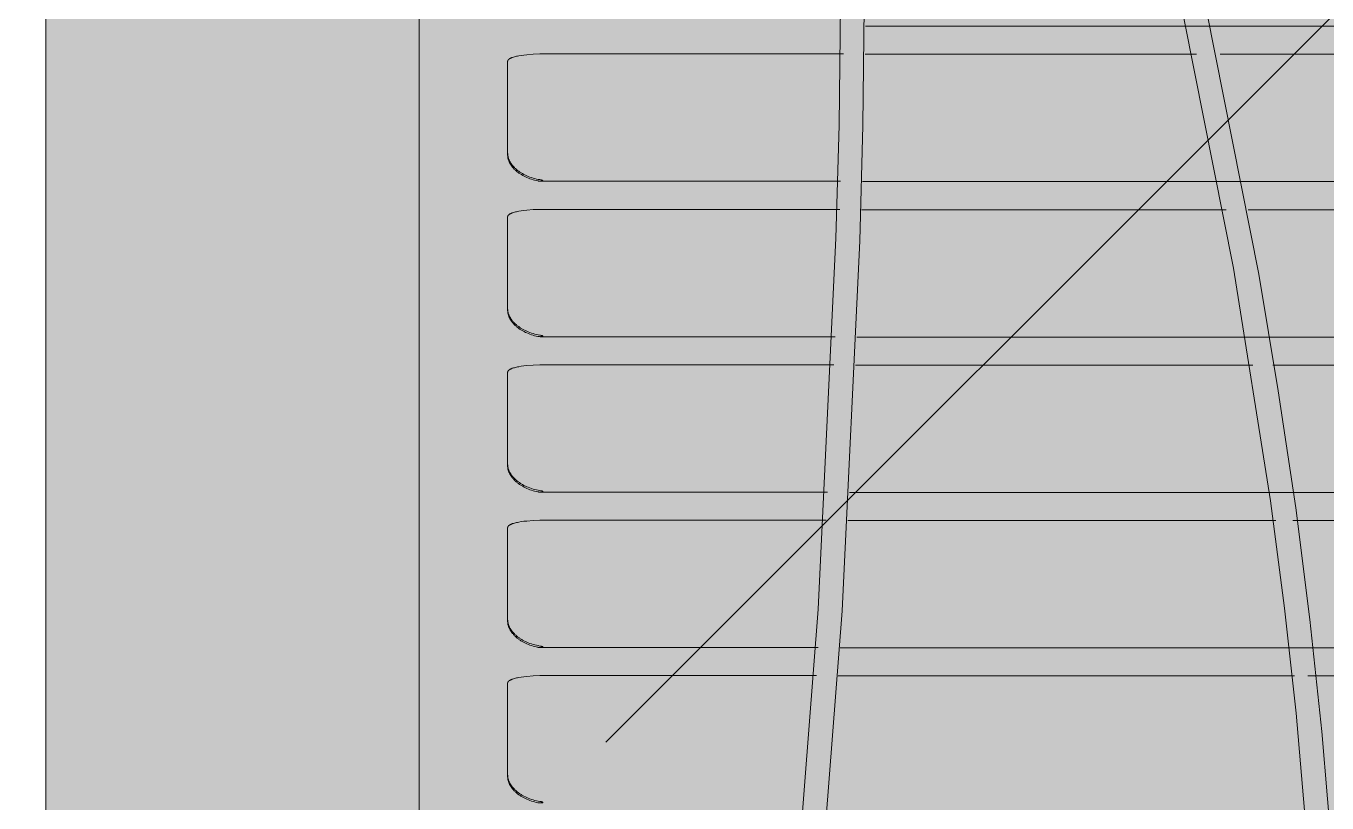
# Model space of a CAD drawing. Header units: millimetres. Extents: x 126 to 12547, y 1644 to 26714.
# Drawn here: x 783.2 to 887.7, y 25809.1 to 25871.5 of the extents above; entities that cross this region are included whole.
import ezdxf

# ---------------------------------------------------------------- set-up
doc = ezdxf.new("R2010")
doc.units = ezdxf.units.MM
doc.linetypes.add('CONTINUA', pattern=[0])
doc.layers.add('cono piramide', color=4, linetype='Continuous')
for name, color, linetype, lineweight in [('F_ARREDI_pareti', 1, 'Continuous', 0), ('F_INFISSI', 4, 'Continuous', 5), ('F_MINERAL WALL', 6, 'Continuous', 5), ('F_Tendaggio', 252, 'Continuous', 5), ('F_VETRO', 140, 'Continuous', 5)]:
    doc.layers.add(name, color=color, linetype=linetype, lineweight=lineweight)

# ---------------------------------------------------------------- blocks, each defined once
blk = doc.blocks.new('TENDAGGIO_infisso piccolo_prospetto_fronte')
at = {"layer": 'F_Tendaggio'}
for p, q in [((734465.33, 513969.01), (734706.92, 513969.01)), ((734467.98, 513966.75), (734709.56, 513966.75)), ((734467.81, 513956.51), (734709.4, 513956.51)), ((734470.24, 513954.25), (734711.82, 513954.25)), ((734470.08, 513944.01), (734711.66, 513944.01)), ((734472.23, 513941.75), (734713.82, 513941.75)), ((734472.07, 513931.51), (734713.65, 513931.51)), ((734473.82, 513929.26), (734715.41, 513929.26)), ((734473.66, 513919.02), (734715.24, 513919.02)), ((734475.03, 513916.76), (734716.62, 513916.76))]:
    blk.add_line(p, q, dxfattribs=at)
for points in [[(734453.27, 514160.27), (734452.36, 514111.97), (734452.51, 514085.45), (734453.28, 514061.88), (734453.87, 514051.9), (734454.53, 514043.39), (734455.36, 514034.9), (734456.35, 514026.78), (734457.52, 514018.82), (734459.85, 514005.82), (734471.09, 513949.07), (734472.66, 513939.68), (734474.06, 513930.27), (734475.21, 513921.3), (734476.17, 513912.31), (734477.06, 513901.48), (734477.69, 513890.72), (734478.12, 513878.93), (734478.34, 513867.13), (734478.18, 513840.09), (734477.17, 513808.16), (734475.64, 513780.45)], [(734415.09, 513781.8), (734417.38, 513793.82), (734424.83, 513829.41), (734427.78, 513845.89), (734430.26, 513863.09), (734433.11, 513888.88), (734435.69, 513922.14), (734437.11, 513951.96), (734437.36, 513961.05), (734437.54, 513978.09), (734437.34, 513991.43), (734436.83, 514005.03), (734433.83, 514054.89), (734433.65, 514061.63), (734433.61, 514067.92), (734433.68, 514074.36), (734433.88, 514080.79), (734434.35, 514089.78), (734435.05, 514098.75), (734436.05, 514108.61), (734437.28, 514118.43), (734438.79, 514128.65), (734440.49, 514138.83), (734444.68, 514160.27)], [(734451.35, 514160.27), (734450.44, 514111.53), (734450.61, 514084.47), (734451.39, 514061.29), (734452.01, 514050.88), (734452.68, 514042.4), (734453.54, 514033.94), (734454.51, 514026.07), (734455.67, 514018.23), (734457.99, 514005.29), (734469.06, 513949.54), (734472.04, 513930.84), (734473.17, 513922.21), (734474.1, 513913.76), (734474.97, 513903.74), (734475.64, 513893.14), (734476.12, 513881.74), (734476.38, 513870.34), (734476.34, 513845.22), (734474.83, 513798.85), (734474.06, 513785.34)], [(734417.02, 513781.64), (734419.3, 513793.6), (734426.66, 513828.77), (734429.63, 513845.32), (734432.1, 513862.35), (734435, 513888.48), (734437.6, 513922.01), (734439.02, 513951.74), (734439.28, 513961.01), (734439.46, 513977.63), (734439.07, 513997.73), (734435.75, 514055.05), (734435.58, 514061.62), (734435.53, 514068), (734435.6, 514074.38), (734435.8, 514080.75), (734436.28, 514089.82), (734436.99, 514098.88), (734437.97, 514108.5), (734439.18, 514118.08), (734440.69, 514128.41), (734442.42, 514138.7), (734446.65, 514160.27)], [(734439.49, 513969.01), (734465.64, 513969.01)], [(734413.34, 513966.78), (734413.3, 513966.78), (734412.78, 513966.76), (734412.26, 513966.71), (734412.03, 513966.69), (734411.81, 513966.66), (734411.61, 513966.63), (734411.52, 513966.61), (734411.43, 513966.59), (734411.35, 513966.57), (734411.27, 513966.55), (734411.19, 513966.53), (734411.12, 513966.5), (734411.09, 513966.49), (734411.06, 513966.48), (734411.03, 513966.47), (734411, 513966.46), (734410.97, 513966.44), (734410.95, 513966.43), (734410.92, 513966.42), (734410.9, 513966.4), (734410.87, 513966.39), (734410.86, 513966.38), (734410.85, 513966.38), (734410.84, 513966.37), (734410.83, 513966.36), (734410.83, 513966.36), (734410.82, 513966.35), (734410.81, 513966.34), (734410.8, 513966.34), (734410.79, 513966.33), (734410.78, 513966.32), (734410.78, 513966.31), (734410.77, 513966.31), (734410.76, 513966.3), (734410.76, 513966.29), (734410.75, 513966.29), (734410.75, 513966.28), (734410.75, 513966.27), (734410.74, 513966.27), (734410.74, 513966.27), (734410.74, 513966.26), (734410.74, 513966.26), (734410.73, 513966.26), (734410.73, 513966.25), (734410.73, 513966.25), (734410.73, 513966.24), (734410.73, 513966.24), (734410.73, 513966.24), (734410.72, 513966.23), (734410.72, 513966.23), (734410.72, 513966.23), (734410.72, 513966.22), (734410.72, 513966.22), (734410.72, 513966.21), (734410.72, 513966.21), (734410.72, 513966.21), (734410.72, 513966.2), (734410.71, 513966.2), (734410.71, 513966.19), (734410.71, 513966.19), (734410.71, 513966.19), (734410.71, 513966.18), (734410.71, 513966.18), (734410.71, 513966.17), (734410.71, 513958.82), (734410.71, 513958.78), (734410.72, 513958.74), (734410.72, 513958.69), (734410.72, 513958.65), (734410.73, 513958.61), (734410.74, 513958.56), (734410.75, 513958.52), (734410.76, 513958.48), (734410.77, 513958.43), (734410.78, 513958.39), (734410.8, 513958.34), (734410.82, 513958.3), (734410.83, 513958.26), (734410.85, 513958.22), (734410.87, 513958.17), (734410.9, 513958.13), (734410.92, 513958.09), (734410.95, 513958.04), (734410.97, 513958), (734411, 513957.96), (734411.03, 513957.92), (734411.06, 513957.88), (734411.09, 513957.84), (734411.12, 513957.8), (734411.16, 513957.76), (734411.19, 513957.72), (734411.23, 513957.68), (734411.27, 513957.64), (734411.3, 513957.6), (734411.35, 513957.56), (734411.39, 513957.52), (734411.43, 513957.49), (734411.47, 513957.45), (734411.52, 513957.41), (734411.56, 513957.38), (734411.61, 513957.34), (734411.66, 513957.31), (734411.71, 513957.28), (734411.76, 513957.24), (734411.81, 513957.21), (734411.86, 513957.18), (734411.92, 513957.15), (734412.03, 513957.09), (734412.14, 513957.03), (734412.26, 513956.98), (734412.38, 513956.92), (734412.51, 513956.87), (734412.64, 513956.83), (734412.77, 513956.79), (734412.9, 513956.75), (734413.03, 513956.72), (734413.17, 513956.69), (734413.3, 513956.67)], [(734437.72, 513966.78), (734413.34, 513966.78)], [(734466.08, 513966.75), (734439.46, 513966.75)], [(734413.56, 513956.58), (734413.56, 513956.58), (734413.56, 513956.58), (734413.56, 513956.58), (734413.56, 513956.58), (734413.56, 513956.58), (734413.56, 513956.58), (734413.56, 513956.58), (734413.56, 513956.58), (734413.56, 513956.58), (734413.56, 513956.58), (734413.56, 513956.58), (734413.56, 513956.58), (734413.56, 513956.58), (734413.56, 513956.58), (734413.56, 513956.58), (734413.56, 513956.58), (734413.56, 513956.58), (734413.56, 513956.58), (734413.56, 513956.58), (734413.56, 513956.58), (734413.56, 513956.58), (734413.56, 513956.58), (734413.56, 513956.58), (734413.56, 513956.58), (734413.56, 513956.58), (734413.56, 513956.58), (734413.56, 513956.58), (734413.56, 513956.58), (734413.56, 513956.58), (734413.56, 513956.58), (734413.56, 513956.58), (734413.56, 513956.58), (734413.56, 513956.58), (734413.56, 513956.58), (734413.56, 513956.58), (734413.56, 513956.57), (734413.56, 513956.57), (734413.56, 513956.57), (734413.56, 513956.57), (734413.56, 513956.57), (734413.56, 513956.57), (734413.56, 513956.57), (734413.55, 513956.57), (734413.55, 513956.57), (734413.55, 513956.57), (734413.55, 513956.57), (734413.55, 513956.57), (734413.55, 513956.57), (734413.55, 513956.57), (734413.55, 513956.57), (734413.54, 513956.57), (734413.53, 513956.56), (734413.52, 513956.56), (734413.51, 513956.56), (734413.5, 513956.55), (734413.48, 513956.55), (734413.47, 513956.55), (734413.46, 513956.55), (734413.42, 513956.54), (734413.39, 513956.54), (734413.37, 513956.54), (734413.34, 513956.54), (734413.32, 513956.54), (734413.29, 513956.54), (734413.27, 513956.54), (734413.24, 513956.55), (734413.22, 513956.55), (734413.19, 513956.55), (734413.17, 513956.56), (734413.14, 513956.56), (734413.01, 513956.59), (734412.89, 513956.62), (734412.76, 513956.66), (734412.63, 513956.7), (734412.51, 513956.74), (734412.39, 513956.79), (734412.27, 513956.84), (734412.15, 513956.89), (734412.04, 513956.95), (734411.93, 513957), (734411.82, 513957.07), (734411.77, 513957.1), (734411.73, 513957.13), (734411.68, 513957.16), (734411.63, 513957.19), (734411.58, 513957.23), (734411.54, 513957.26), (734411.49, 513957.3), (734411.45, 513957.33), (734411.41, 513957.37), (734411.37, 513957.41), (734411.33, 513957.44), (734411.29, 513957.48), (734411.25, 513957.52), (734411.22, 513957.55), (734411.18, 513957.59), (734411.15, 513957.63), (734411.12, 513957.67), (734411.09, 513957.71), (734411.06, 513957.75), (734411.03, 513957.79), (734411, 513957.83), (734410.97, 513957.87), (734410.95, 513957.91), (734410.92, 513957.95), (734410.9, 513957.99), (734410.88, 513958.03), (734410.86, 513958.07), (734410.84, 513958.11), (734410.82, 513958.15), (734410.81, 513958.19), (734410.79, 513958.23), (734410.78, 513958.28), (734410.77, 513958.32), (734410.75, 513958.36), (734410.74, 513958.4), (734410.74, 513958.44), (734410.73, 513958.48), (734410.72, 513958.52), (734410.72, 513958.57), (734410.71, 513958.61), (734410.71, 513958.65), (734410.71, 513958.78)], [(734413.3, 513956.67), (734413.36, 513956.66), (734413.41, 513956.65), (734413.45, 513956.64), (734413.47, 513956.63), (734413.49, 513956.62), (734413.51, 513956.62), (734413.51, 513956.62), (734413.52, 513956.61), (734413.53, 513956.61), (734413.53, 513956.61), (734413.54, 513956.61), (734413.54, 513956.61), (734413.54, 513956.6), (734413.55, 513956.6), (734413.55, 513956.6), (734413.55, 513956.6), (734413.55, 513956.6), (734413.55, 513956.6), (734413.55, 513956.6), (734413.55, 513956.6), (734413.56, 513956.6), (734413.56, 513956.6), (734413.56, 513956.6), (734413.56, 513956.6), (734413.56, 513956.59), (734413.56, 513956.59), (734413.56, 513956.59), (734413.56, 513956.59), (734413.56, 513956.59), (734413.56, 513956.59), (734413.56, 513956.59), (734413.56, 513956.59), (734413.56, 513956.59), (734413.56, 513956.59), (734413.56, 513956.59), (734413.56, 513956.59), (734413.56, 513956.59), (734413.56, 513956.59), (734413.56, 513956.59), (734413.56, 513956.59), (734413.56, 513956.59), (734413.56, 513956.59), (734413.56, 513956.59), (734413.56, 513956.59), (734413.56, 513956.59), (734413.56, 513956.59), (734413.56, 513956.59), (734413.56, 513956.59), (734413.56, 513956.59), (734413.56, 513956.59), (734413.56, 513956.59), (734413.56, 513956.59), (734413.56, 513956.58), (734413.56, 513956.58), (734413.56, 513956.58), (734413.56, 513956.58)], [(734413.34, 513956.54), (734437.48, 513956.54)], [(734439.23, 513956.51), (734468.04, 513956.51)], [(734413.34, 513954.28), (734413.3, 513954.28), (734412.78, 513954.26), (734412.26, 513954.22), (734412.03, 513954.19), (734411.81, 513954.16), (734411.61, 513954.13), (734411.52, 513954.11), (734411.43, 513954.09), (734411.35, 513954.07), (734411.27, 513954.05), (734411.19, 513954.03), (734411.12, 513954.01), (734411.09, 513953.99), (734411.06, 513953.98), (734411.03, 513953.97), (734411, 513953.96), (734410.97, 513953.95), (734410.95, 513953.93), (734410.92, 513953.92), (734410.9, 513953.91), (734410.87, 513953.89), (734410.86, 513953.89), (734410.85, 513953.88), (734410.84, 513953.87), (734410.83, 513953.87), (734410.83, 513953.86), (734410.82, 513953.85), (734410.81, 513953.85), (734410.8, 513953.84), (734410.79, 513953.83), (734410.78, 513953.82), (734410.78, 513953.82), (734410.77, 513953.81), (734410.76, 513953.8), (734410.76, 513953.8), (734410.75, 513953.79), (734410.75, 513953.78), (734410.75, 513953.78), (734410.74, 513953.77), (734410.74, 513953.77), (734410.74, 513953.77), (734410.74, 513953.76), (734410.73, 513953.76), (734410.73, 513953.75), (734410.73, 513953.75), (734410.73, 513953.75), (734410.73, 513953.74), (734410.73, 513953.74), (734410.72, 513953.74), (734410.72, 513953.73), (734410.72, 513953.73), (734410.72, 513953.72), (734410.72, 513953.72), (734410.72, 513953.72), (734410.72, 513953.71), (734410.72, 513953.71), (734410.72, 513953.7), (734410.71, 513953.7), (734410.71, 513953.7), (734410.71, 513953.69), (734410.71, 513953.69), (734410.71, 513953.68), (734410.71, 513953.68), (734410.71, 513953.68), (734410.71, 513946.33), (734410.71, 513946.28), (734410.72, 513946.24), (734410.72, 513946.2), (734410.72, 513946.15), (734410.73, 513946.11), (734410.74, 513946.06), (734410.75, 513946.02), (734410.76, 513945.98), (734410.77, 513945.93), (734410.78, 513945.89), (734410.8, 513945.85), (734410.82, 513945.8), (734410.83, 513945.76), (734410.85, 513945.72), (734410.87, 513945.67), (734410.9, 513945.63), (734410.92, 513945.59), (734410.95, 513945.55), (734410.97, 513945.51), (734411, 513945.46), (734411.03, 513945.42), (734411.06, 513945.38), (734411.09, 513945.34), (734411.12, 513945.3), (734411.16, 513945.26), (734411.19, 513945.22), (734411.23, 513945.18), (734411.27, 513945.14), (734411.3, 513945.1), (734411.35, 513945.06), (734411.39, 513945.03), (734411.43, 513944.99), (734411.47, 513944.95), (734411.52, 513944.92), (734411.56, 513944.88), (734411.61, 513944.85), (734411.66, 513944.81), (734411.71, 513944.78), (734411.76, 513944.74), (734411.81, 513944.71), (734411.86, 513944.68), (734411.92, 513944.65), (734412.03, 513944.59), (734412.14, 513944.53), (734412.26, 513944.48), (734412.38, 513944.43), (734412.51, 513944.38), (734412.64, 513944.33), (734412.77, 513944.29), (734412.9, 513944.25), (734413.03, 513944.22), (734413.17, 513944.19), (734413.3, 513944.17)], [(734437.42, 513954.28), (734413.34, 513954.28)], [(734468.46, 513954.25), (734439.16, 513954.25)], [(734413.56, 513944.09), (734413.56, 513944.09), (734413.56, 513944.09), (734413.56, 513944.09), (734413.56, 513944.09), (734413.56, 513944.09), (734413.56, 513944.08), (734413.56, 513944.08), (734413.56, 513944.08), (734413.56, 513944.08), (734413.56, 513944.08), (734413.56, 513944.08), (734413.56, 513944.08), (734413.56, 513944.08), (734413.56, 513944.08), (734413.56, 513944.08), (734413.56, 513944.08), (734413.56, 513944.08), (734413.56, 513944.08), (734413.56, 513944.08), (734413.56, 513944.08), (734413.56, 513944.08), (734413.56, 513944.08), (734413.56, 513944.08), (734413.56, 513944.08), (734413.56, 513944.08), (734413.56, 513944.08), (734413.56, 513944.08), (734413.56, 513944.08), (734413.56, 513944.08), (734413.56, 513944.08), (734413.56, 513944.08), (734413.56, 513944.08), (734413.56, 513944.08), (734413.56, 513944.08), (734413.56, 513944.08), (734413.56, 513944.08), (734413.56, 513944.08), (734413.56, 513944.08), (734413.56, 513944.08), (734413.56, 513944.08), (734413.56, 513944.07), (734413.56, 513944.07), (734413.55, 513944.07), (734413.55, 513944.07), (734413.55, 513944.07), (734413.55, 513944.07), (734413.55, 513944.07), (734413.55, 513944.07), (734413.55, 513944.07), (734413.55, 513944.07), (734413.54, 513944.07), (734413.53, 513944.06), (734413.52, 513944.06), (734413.51, 513944.06), (734413.5, 513944.06), (734413.48, 513944.05), (734413.47, 513944.05), (734413.46, 513944.05), (734413.42, 513944.05), (734413.39, 513944.05), (734413.37, 513944.04), (734413.34, 513944.04), (734413.32, 513944.04), (734413.29, 513944.05), (734413.27, 513944.05), (734413.24, 513944.05), (734413.22, 513944.05), (734413.19, 513944.05), (734413.17, 513944.06), (734413.14, 513944.06), (734413.01, 513944.09), (734412.89, 513944.12), (734412.76, 513944.16), (734412.63, 513944.2), (734412.51, 513944.24), (734412.39, 513944.29), (734412.27, 513944.34), (734412.15, 513944.39), (734412.04, 513944.45), (734411.93, 513944.51), (734411.82, 513944.57), (734411.77, 513944.6), (734411.73, 513944.63), (734411.68, 513944.66), (734411.63, 513944.7), (734411.58, 513944.73), (734411.54, 513944.77), (734411.49, 513944.8), (734411.45, 513944.84), (734411.41, 513944.87), (734411.37, 513944.91), (734411.33, 513944.94), (734411.29, 513944.98), (734411.25, 513945.02), (734411.22, 513945.06), (734411.18, 513945.09), (734411.15, 513945.13), (734411.12, 513945.17), (734411.09, 513945.21), (734411.06, 513945.25), (734411.03, 513945.29), (734411, 513945.33), (734410.97, 513945.37), (734410.95, 513945.41), (734410.92, 513945.45), (734410.9, 513945.49), (734410.88, 513945.53), (734410.86, 513945.57), (734410.84, 513945.61), (734410.82, 513945.65), (734410.81, 513945.7), (734410.79, 513945.74), (734410.78, 513945.78), (734410.77, 513945.82), (734410.75, 513945.86), (734410.74, 513945.9), (734410.74, 513945.94), (734410.73, 513945.99), (734410.72, 513946.03), (734410.72, 513946.07), (734410.71, 513946.11), (734410.71, 513946.15), (734410.71, 513946.28)], [(734413.3, 513944.17), (734413.36, 513944.16), (734413.41, 513944.15), (734413.45, 513944.14), (734413.47, 513944.13), (734413.49, 513944.13), (734413.51, 513944.12), (734413.51, 513944.12), (734413.52, 513944.12), (734413.53, 513944.11), (734413.53, 513944.11), (734413.54, 513944.11), (734413.54, 513944.11), (734413.54, 513944.11), (734413.55, 513944.11), (734413.55, 513944.1), (734413.55, 513944.1), (734413.55, 513944.1), (734413.55, 513944.1), (734413.55, 513944.1), (734413.55, 513944.1), (734413.56, 513944.1), (734413.56, 513944.1), (734413.56, 513944.1), (734413.56, 513944.1), (734413.56, 513944.1), (734413.56, 513944.1), (734413.56, 513944.1), (734413.56, 513944.1), (734413.56, 513944.09), (734413.56, 513944.09), (734413.56, 513944.09), (734413.56, 513944.09), (734413.56, 513944.09), (734413.56, 513944.09), (734413.56, 513944.09), (734413.56, 513944.09), (734413.56, 513944.09), (734413.56, 513944.09), (734413.56, 513944.09), (734413.56, 513944.09), (734413.56, 513944.09), (734413.56, 513944.09), (734413.56, 513944.09), (734413.56, 513944.09), (734413.56, 513944.09), (734413.56, 513944.09), (734413.56, 513944.09), (734413.56, 513944.09), (734413.56, 513944.09), (734413.56, 513944.09), (734413.56, 513944.09), (734413.56, 513944.09), (734413.56, 513944.09), (734413.56, 513944.09), (734413.56, 513944.09), (734413.56, 513944.09)], [(734413.34, 513944.04), (734437.04, 513944.04)], [(734438.78, 513944.01), (734470.24, 513944.01)], [(734413.34, 513941.79), (734413.3, 513941.79), (734412.78, 513941.76), (734412.26, 513941.72), (734412.03, 513941.69), (734411.81, 513941.66), (734411.61, 513941.63), (734411.52, 513941.61), (734411.43, 513941.59), (734411.35, 513941.57), (734411.27, 513941.55), (734411.19, 513941.53), (734411.12, 513941.51), (734411.09, 513941.5), (734411.06, 513941.48), (734411.03, 513941.47), (734411, 513941.46), (734410.97, 513941.45), (734410.95, 513941.44), (734410.92, 513941.42), (734410.9, 513941.41), (734410.87, 513941.4), (734410.86, 513941.39), (734410.85, 513941.38), (734410.84, 513941.38), (734410.83, 513941.37), (734410.83, 513941.36), (734410.82, 513941.35), (734410.81, 513941.35), (734410.8, 513941.34), (734410.79, 513941.33), (734410.78, 513941.33), (734410.78, 513941.32), (734410.77, 513941.31), (734410.76, 513941.3), (734410.76, 513941.3), (734410.75, 513941.29), (734410.75, 513941.28), (734410.75, 513941.28), (734410.74, 513941.28), (734410.74, 513941.27), (734410.74, 513941.27), (734410.74, 513941.26), (734410.73, 513941.26), (734410.73, 513941.26), (734410.73, 513941.25), (734410.73, 513941.25), (734410.73, 513941.24), (734410.73, 513941.24), (734410.72, 513941.24), (734410.72, 513941.23), (734410.72, 513941.23), (734410.72, 513941.23), (734410.72, 513941.22), (734410.72, 513941.22), (734410.72, 513941.21), (734410.72, 513941.21), (734410.72, 513941.21), (734410.71, 513941.2), (734410.71, 513941.2), (734410.71, 513941.19), (734410.71, 513941.19), (734410.71, 513941.19), (734410.71, 513941.18), (734410.71, 513941.18), (734410.71, 513933.83), (734410.71, 513933.79), (734410.72, 513933.74), (734410.72, 513933.7), (734410.72, 513933.65), (734410.73, 513933.61), (734410.74, 513933.57), (734410.75, 513933.52), (734410.76, 513933.48), (734410.77, 513933.44), (734410.78, 513933.39), (734410.8, 513933.35), (734410.82, 513933.31), (734410.83, 513933.26), (734410.85, 513933.22), (734410.87, 513933.18), (734410.9, 513933.13), (734410.92, 513933.09), (734410.95, 513933.05), (734410.97, 513933.01), (734411, 513932.97), (734411.03, 513932.92), (734411.06, 513932.88), (734411.09, 513932.84), (734411.12, 513932.8), (734411.16, 513932.76), (734411.19, 513932.72), (734411.23, 513932.68), (734411.27, 513932.64), (734411.3, 513932.6), (734411.35, 513932.57), (734411.39, 513932.53), (734411.43, 513932.49), (734411.47, 513932.46), (734411.52, 513932.42), (734411.56, 513932.38), (734411.61, 513932.35), (734411.66, 513932.31), (734411.71, 513932.28), (734411.76, 513932.25), (734411.81, 513932.21), (734411.86, 513932.18), (734411.92, 513932.15), (734412.03, 513932.09), (734412.14, 513932.03), (734412.26, 513931.98), (734412.38, 513931.93), (734412.51, 513931.88), (734412.64, 513931.83), (734412.77, 513931.79), (734412.9, 513931.76), (734413.03, 513931.72), (734413.17, 513931.7), (734413.3, 513931.67)], [(734436.94, 513941.79), (734413.34, 513941.79)], [(734470.61, 513941.75), (734438.69, 513941.75)], [(734413.56, 513931.59), (734413.56, 513931.59), (734413.56, 513931.59), (734413.56, 513931.59), (734413.56, 513931.59), (734413.56, 513931.59), (734413.56, 513931.59), (734413.56, 513931.59), (734413.56, 513931.59), (734413.56, 513931.59), (734413.56, 513931.59), (734413.56, 513931.59), (734413.56, 513931.59), (734413.56, 513931.59), (734413.56, 513931.59), (734413.56, 513931.59), (734413.56, 513931.59), (734413.56, 513931.59), (734413.56, 513931.58), (734413.56, 513931.58), (734413.56, 513931.58), (734413.56, 513931.58), (734413.56, 513931.58), (734413.56, 513931.58), (734413.56, 513931.58), (734413.56, 513931.58), (734413.56, 513931.58), (734413.56, 513931.58), (734413.56, 513931.58), (734413.56, 513931.58), (734413.56, 513931.58), (734413.56, 513931.58), (734413.56, 513931.58), (734413.56, 513931.58), (734413.56, 513931.58), (734413.56, 513931.58), (734413.56, 513931.58), (734413.56, 513931.58), (734413.56, 513931.58), (734413.56, 513931.58), (734413.56, 513931.58), (734413.56, 513931.58), (734413.56, 513931.58), (734413.55, 513931.58), (734413.55, 513931.58), (734413.55, 513931.57), (734413.55, 513931.57), (734413.55, 513931.57), (734413.55, 513931.57), (734413.55, 513931.57), (734413.55, 513931.57), (734413.54, 513931.57), (734413.53, 513931.57), (734413.52, 513931.56), (734413.51, 513931.56), (734413.5, 513931.56), (734413.48, 513931.56), (734413.47, 513931.55), (734413.46, 513931.55), (734413.42, 513931.55), (734413.39, 513931.55), (734413.37, 513931.55), (734413.34, 513931.55), (734413.32, 513931.55), (734413.29, 513931.55), (734413.27, 513931.55), (734413.24, 513931.55), (734413.22, 513931.55), (734413.19, 513931.56), (734413.17, 513931.56), (734413.14, 513931.57), (734413.01, 513931.59), (734412.89, 513931.62), (734412.76, 513931.66), (734412.63, 513931.7), (734412.51, 513931.74), (734412.39, 513931.79), (734412.27, 513931.84), (734412.15, 513931.9), (734412.04, 513931.95), (734411.93, 513932.01), (734411.82, 513932.07), (734411.77, 513932.1), (734411.73, 513932.13), (734411.68, 513932.17), (734411.63, 513932.2), (734411.58, 513932.23), (734411.54, 513932.27), (734411.49, 513932.3), (734411.45, 513932.34), (734411.41, 513932.37), (734411.37, 513932.41), (734411.33, 513932.45), (734411.29, 513932.48), (734411.25, 513932.52), (734411.22, 513932.56), (734411.18, 513932.6), (734411.15, 513932.63), (734411.12, 513932.67), (734411.09, 513932.71), (734411.06, 513932.75), (734411.03, 513932.79), (734411, 513932.83), (734410.97, 513932.87), (734410.95, 513932.91), (734410.92, 513932.95), (734410.9, 513932.99), (734410.88, 513933.03), (734410.86, 513933.07), (734410.84, 513933.12), (734410.82, 513933.16), (734410.81, 513933.2), (734410.79, 513933.24), (734410.78, 513933.28), (734410.77, 513933.32), (734410.75, 513933.36), (734410.74, 513933.4), (734410.74, 513933.45), (734410.73, 513933.49), (734410.72, 513933.53), (734410.72, 513933.57), (734410.71, 513933.61), (734410.71, 513933.65), (734410.71, 513933.79)], [(734413.3, 513931.67), (734413.36, 513931.66), (734413.41, 513931.65), (734413.45, 513931.64), (734413.47, 513931.64), (734413.49, 513931.63), (734413.51, 513931.62), (734413.51, 513931.62), (734413.52, 513931.62), (734413.53, 513931.62), (734413.53, 513931.61), (734413.54, 513931.61), (734413.54, 513931.61), (734413.54, 513931.61), (734413.55, 513931.61), (734413.55, 513931.61), (734413.55, 513931.61), (734413.55, 513931.6), (734413.55, 513931.6), (734413.55, 513931.6), (734413.55, 513931.6), (734413.56, 513931.6), (734413.56, 513931.6), (734413.56, 513931.6), (734413.56, 513931.6), (734413.56, 513931.6), (734413.56, 513931.6), (734413.56, 513931.6), (734413.56, 513931.6), (734413.56, 513931.6), (734413.56, 513931.6), (734413.56, 513931.6), (734413.56, 513931.6), (734413.56, 513931.6), (734413.56, 513931.59), (734413.56, 513931.59), (734413.56, 513931.59), (734413.56, 513931.59), (734413.56, 513931.59), (734413.56, 513931.59), (734413.56, 513931.59), (734413.56, 513931.59), (734413.56, 513931.59), (734413.56, 513931.59), (734413.56, 513931.59), (734413.56, 513931.59), (734413.56, 513931.59), (734413.56, 513931.59), (734413.56, 513931.59), (734413.56, 513931.59), (734413.56, 513931.59), (734413.56, 513931.59), (734413.56, 513931.59), (734413.56, 513931.59), (734413.56, 513931.59), (734413.56, 513931.59), (734413.56, 513931.59)], [(734413.34, 513931.55), (734436.44, 513931.55)], [(734438.19, 513931.51), (734472.15, 513931.51)], [(734413.34, 513929.29), (734413.3, 513929.29), (734412.78, 513929.26), (734412.26, 513929.22), (734412.03, 513929.2), (734411.81, 513929.17), (734411.61, 513929.13), (734411.52, 513929.11), (734411.43, 513929.1), (734411.35, 513929.08), (734411.27, 513929.05), (734411.19, 513929.03), (734411.12, 513929.01), (734411.09, 513929), (734411.06, 513928.99), (734411.03, 513928.97), (734411, 513928.96), (734410.97, 513928.95), (734410.95, 513928.94), (734410.92, 513928.92), (734410.9, 513928.91), (734410.87, 513928.9), (734410.86, 513928.89), (734410.85, 513928.88), (734410.84, 513928.88), (734410.83, 513928.87), (734410.83, 513928.86), (734410.82, 513928.86), (734410.81, 513928.85), (734410.8, 513928.84), (734410.79, 513928.84), (734410.78, 513928.83), (734410.78, 513928.82), (734410.77, 513928.81), (734410.76, 513928.81), (734410.76, 513928.8), (734410.75, 513928.79), (734410.75, 513928.78), (734410.75, 513928.78), (734410.74, 513928.78), (734410.74, 513928.77), (734410.74, 513928.77), (734410.74, 513928.77), (734410.73, 513928.76), (734410.73, 513928.76), (734410.73, 513928.75), (734410.73, 513928.75), (734410.73, 513928.75), (734410.73, 513928.74), (734410.72, 513928.74), (734410.72, 513928.74), (734410.72, 513928.73), (734410.72, 513928.73), (734410.72, 513928.72), (734410.72, 513928.72), (734410.72, 513928.72), (734410.72, 513928.71), (734410.72, 513928.71), (734410.71, 513928.7), (734410.71, 513928.7), (734410.71, 513928.7), (734410.71, 513928.69), (734410.71, 513928.69), (734410.71, 513928.68), (734410.71, 513928.68), (734410.71, 513921.33), (734410.71, 513921.29), (734410.72, 513921.24), (734410.72, 513921.2), (734410.72, 513921.16), (734410.73, 513921.11), (734410.74, 513921.07), (734410.75, 513921.03), (734410.76, 513920.98), (734410.77, 513920.94), (734410.78, 513920.89), (734410.8, 513920.85), (734410.82, 513920.81), (734410.83, 513920.77), (734410.85, 513920.72), (734410.87, 513920.68), (734410.9, 513920.64), (734410.92, 513920.59), (734410.95, 513920.55), (734410.97, 513920.51), (734411, 513920.47), (734411.03, 513920.43), (734411.06, 513920.39), (734411.09, 513920.34), (734411.12, 513920.3), (734411.16, 513920.26), (734411.19, 513920.22), (734411.23, 513920.18), (734411.27, 513920.15), (734411.3, 513920.11), (734411.35, 513920.07), (734411.39, 513920.03), (734411.43, 513919.99), (734411.47, 513919.96), (734411.52, 513919.92), (734411.56, 513919.89), (734411.61, 513919.85), (734411.66, 513919.82), (734411.71, 513919.78), (734411.76, 513919.75), (734411.81, 513919.72), (734411.86, 513919.69), (734411.92, 513919.65), (734412.03, 513919.59), (734412.14, 513919.54), (734412.26, 513919.48), (734412.38, 513919.43), (734412.51, 513919.38), (734412.64, 513919.34), (734412.77, 513919.3), (734412.9, 513919.26), (734413.03, 513919.23), (734413.17, 513919.2), (734413.3, 513919.17)], [(734436.32, 513929.29), (734413.34, 513929.29)], [(734472.46, 513929.26), (734438.06, 513929.26)], [(734413.56, 513919.09), (734413.56, 513919.09), (734413.56, 513919.09), (734413.56, 513919.09), (734413.56, 513919.09), (734413.56, 513919.09), (734413.56, 513919.09), (734413.56, 513919.09), (734413.56, 513919.09), (734413.56, 513919.09), (734413.56, 513919.09), (734413.56, 513919.09), (734413.56, 513919.09), (734413.56, 513919.09), (734413.56, 513919.09), (734413.56, 513919.09), (734413.56, 513919.09), (734413.56, 513919.09), (734413.56, 513919.09), (734413.56, 513919.09), (734413.56, 513919.09), (734413.56, 513919.09), (734413.56, 513919.09), (734413.56, 513919.09), (734413.56, 513919.09), (734413.56, 513919.09), (734413.56, 513919.09), (734413.56, 513919.08), (734413.56, 513919.08), (734413.56, 513919.08), (734413.56, 513919.08), (734413.56, 513919.08), (734413.56, 513919.08), (734413.56, 513919.08), (734413.56, 513919.08), (734413.56, 513919.08), (734413.56, 513919.08), (734413.56, 513919.08), (734413.56, 513919.08), (734413.56, 513919.08), (734413.56, 513919.08), (734413.56, 513919.08), (734413.56, 513919.08), (734413.55, 513919.08), (734413.55, 513919.08), (734413.55, 513919.08), (734413.55, 513919.08), (734413.55, 513919.08), (734413.55, 513919.08), (734413.55, 513919.07), (734413.55, 513919.07), (734413.54, 513919.07), (734413.53, 513919.07), (734413.52, 513919.07), (734413.51, 513919.06), (734413.5, 513919.06), (734413.48, 513919.06), (734413.47, 513919.06), (734413.46, 513919.05), (734413.42, 513919.05), (734413.39, 513919.05), (734413.37, 513919.05), (734413.34, 513919.05), (734413.32, 513919.05), (734413.29, 513919.05), (734413.27, 513919.05), (734413.24, 513919.05), (734413.22, 513919.06), (734413.19, 513919.06), (734413.17, 513919.06), (734413.14, 513919.07), (734413.01, 513919.1), (734412.89, 513919.13), (734412.76, 513919.16), (734412.63, 513919.2), (734412.51, 513919.25), (734412.39, 513919.29), (734412.27, 513919.34), (734412.15, 513919.4), (734412.04, 513919.45), (734411.93, 513919.51), (734411.82, 513919.57), (734411.77, 513919.6), (734411.73, 513919.64), (734411.68, 513919.67), (734411.63, 513919.7), (734411.58, 513919.74), (734411.54, 513919.77), (734411.49, 513919.8), (734411.45, 513919.84), (734411.41, 513919.88), (734411.37, 513919.91), (734411.33, 513919.95), (734411.29, 513919.99), (734411.25, 513920.02), (734411.22, 513920.06), (734411.18, 513920.1), (734411.15, 513920.14), (734411.12, 513920.18), (734411.09, 513920.21), (734411.06, 513920.25), (734411.03, 513920.29), (734411, 513920.33), (734410.97, 513920.37), (734410.95, 513920.41), (734410.92, 513920.45), (734410.9, 513920.5), (734410.88, 513920.54), (734410.86, 513920.58), (734410.84, 513920.62), (734410.82, 513920.66), (734410.81, 513920.7), (734410.79, 513920.74), (734410.78, 513920.78), (734410.77, 513920.82), (734410.75, 513920.87), (734410.74, 513920.91), (734410.74, 513920.95), (734410.73, 513920.99), (734410.72, 513921.03), (734410.72, 513921.07), (734410.71, 513921.11), (734410.71, 513921.16), (734410.71, 513921.29)], [(734413.3, 513919.17), (734413.36, 513919.16), (734413.41, 513919.15), (734413.45, 513919.14), (734413.47, 513919.14), (734413.49, 513919.13), (734413.51, 513919.13), (734413.51, 513919.12), (734413.52, 513919.12), (734413.53, 513919.12), (734413.53, 513919.12), (734413.54, 513919.11), (734413.54, 513919.11), (734413.54, 513919.11), (734413.55, 513919.11), (734413.55, 513919.11), (734413.55, 513919.11), (734413.55, 513919.11), (734413.55, 513919.11), (734413.55, 513919.11), (734413.55, 513919.1), (734413.56, 513919.1), (734413.56, 513919.1), (734413.56, 513919.1), (734413.56, 513919.1), (734413.56, 513919.1), (734413.56, 513919.1), (734413.56, 513919.1), (734413.56, 513919.1), (734413.56, 513919.1), (734413.56, 513919.1), (734413.56, 513919.1), (734413.56, 513919.1), (734413.56, 513919.1), (734413.56, 513919.1), (734413.56, 513919.1), (734413.56, 513919.1), (734413.56, 513919.1), (734413.56, 513919.1), (734413.56, 513919.1), (734413.56, 513919.1), (734413.56, 513919.1), (734413.56, 513919.09), (734413.56, 513919.09), (734413.56, 513919.09), (734413.56, 513919.09), (734413.56, 513919.09), (734413.56, 513919.09), (734413.56, 513919.09), (734413.56, 513919.09), (734413.56, 513919.09), (734413.56, 513919.09), (734413.56, 513919.09), (734413.56, 513919.09), (734413.56, 513919.09), (734413.56, 513919.09), (734413.56, 513919.09)], [(734413.34, 513919.05), (734435.69, 513919.05)], [(734437.44, 513919.02), (734473.72, 513919.02)], [(734413.34, 513916.79), (734413.3, 513916.79), (734412.78, 513916.77), (734412.26, 513916.72), (734412.03, 513916.7), (734411.81, 513916.67), (734411.61, 513916.63), (734411.52, 513916.62), (734411.43, 513916.6), (734411.35, 513916.58), (734411.27, 513916.56), (734411.19, 513916.54), (734411.12, 513916.51), (734411.09, 513916.5), (734411.06, 513916.49), (734411.03, 513916.48), (734411, 513916.46), (734410.97, 513916.45), (734410.95, 513916.44), (734410.92, 513916.43), (734410.9, 513916.41), (734410.87, 513916.4), (734410.86, 513916.39), (734410.85, 513916.39), (734410.84, 513916.38), (734410.83, 513916.37), (734410.83, 513916.37), (734410.82, 513916.36), (734410.81, 513916.35), (734410.8, 513916.35), (734410.79, 513916.34), (734410.78, 513916.33), (734410.78, 513916.32), (734410.77, 513916.32), (734410.76, 513916.31), (734410.76, 513916.3), (734410.75, 513916.29), (734410.75, 513916.29), (734410.75, 513916.28), (734410.74, 513916.28), (734410.74, 513916.28), (734410.74, 513916.27), (734410.74, 513916.27), (734410.73, 513916.26), (734410.73, 513916.26), (734410.73, 513916.26), (734410.73, 513916.25), (734410.73, 513916.25), (734410.73, 513916.25), (734410.72, 513916.24), (734410.72, 513916.24), (734410.72, 513916.23), (734410.72, 513916.23), (734410.72, 513916.23), (734410.72, 513916.22), (734410.72, 513916.22), (734410.72, 513916.21), (734410.72, 513916.21), (734410.71, 513916.21), (734410.71, 513916.2), (734410.71, 513916.2), (734410.71, 513916.2), (734410.71, 513916.19), (734410.71, 513916.19), (734410.71, 513916.18), (734410.71, 513908.83), (734410.71, 513908.79), (734410.72, 513908.75), (734410.72, 513908.7), (734410.72, 513908.66), (734410.73, 513908.62), (734410.74, 513908.57), (734410.75, 513908.53), (734410.76, 513908.48), (734410.77, 513908.44), (734410.78, 513908.4), (734410.8, 513908.35), (734410.82, 513908.31), (734410.83, 513908.27), (734410.85, 513908.22), (734410.87, 513908.18), (734410.9, 513908.14), (734410.92, 513908.1), (734410.95, 513908.05), (734410.97, 513908.01), (734411, 513907.97), (734411.03, 513907.93), (734411.06, 513907.89), (734411.09, 513907.85), (734411.12, 513907.81), (734411.16, 513907.77), (734411.19, 513907.73), (734411.23, 513907.69), (734411.27, 513907.65), (734411.3, 513907.61), (734411.35, 513907.57), (734411.39, 513907.53), (734411.43, 513907.5), (734411.47, 513907.46), (734411.52, 513907.42), (734411.56, 513907.39), (734411.61, 513907.35), (734411.66, 513907.32), (734411.71, 513907.28), (734411.76, 513907.25), (734411.81, 513907.22), (734411.86, 513907.19), (734411.92, 513907.16), (734412.03, 513907.1), (734412.14, 513907.04), (734412.26, 513906.98), (734412.38, 513906.93), (734412.51, 513906.88), (734412.64, 513906.84), (734412.77, 513906.8), (734412.9, 513906.76), (734413.03, 513906.73), (734413.17, 513906.7), (734413.3, 513906.68)], [(734435.55, 513916.79), (734413.34, 513916.79)], [(734473.97, 513916.76), (734437.29, 513916.76)], [(734413.56, 513906.59), (734413.56, 513906.59), (734413.56, 513906.59), (734413.56, 513906.59), (734413.56, 513906.59), (734413.56, 513906.59), (734413.56, 513906.59), (734413.56, 513906.59), (734413.56, 513906.59), (734413.56, 513906.59), (734413.56, 513906.59), (734413.56, 513906.59), (734413.56, 513906.59), (734413.56, 513906.59), (734413.56, 513906.59), (734413.56, 513906.59), (734413.56, 513906.59), (734413.56, 513906.59), (734413.56, 513906.59), (734413.56, 513906.59), (734413.56, 513906.59), (734413.56, 513906.59), (734413.56, 513906.59), (734413.56, 513906.59), (734413.56, 513906.59), (734413.56, 513906.59), (734413.56, 513906.59), (734413.56, 513906.59), (734413.56, 513906.59), (734413.56, 513906.59), (734413.56, 513906.59), (734413.56, 513906.59), (734413.56, 513906.59), (734413.56, 513906.59), (734413.56, 513906.58), (734413.56, 513906.58), (734413.56, 513906.58), (734413.56, 513906.58), (734413.56, 513906.58), (734413.56, 513906.58), (734413.56, 513906.58), (734413.56, 513906.58), (734413.56, 513906.58), (734413.55, 513906.58), (734413.55, 513906.58), (734413.55, 513906.58), (734413.55, 513906.58), (734413.55, 513906.58), (734413.55, 513906.58), (734413.55, 513906.58), (734413.55, 513906.58), (734413.54, 513906.58), (734413.53, 513906.57), (734413.52, 513906.57), (734413.51, 513906.57), (734413.5, 513906.56), (734413.48, 513906.56), (734413.47, 513906.56), (734413.46, 513906.56), (734413.42, 513906.55), (734413.39, 513906.55), (734413.37, 513906.55), (734413.34, 513906.55), (734413.32, 513906.55), (734413.29, 513906.55), (734413.27, 513906.55), (734413.24, 513906.56), (734413.22, 513906.56), (734413.19, 513906.56), (734413.17, 513906.57), (734413.14, 513906.57), (734413.01, 513906.6), (734412.89, 513906.63), (734412.76, 513906.66), (734412.63, 513906.7), (734412.51, 513906.75), (734412.39, 513906.79), (734412.27, 513906.85), (734412.15, 513906.9), (734412.04, 513906.96), (734411.93, 513907.01), (734411.82, 513907.07), (734411.77, 513907.11), (734411.73, 513907.14), (734411.68, 513907.17), (734411.63, 513907.2), (734411.58, 513907.24), (734411.54, 513907.27), (734411.49, 513907.31), (734411.45, 513907.34), (734411.41, 513907.38), (734411.37, 513907.41), (734411.33, 513907.45), (734411.29, 513907.49), (734411.25, 513907.52), (734411.22, 513907.56), (734411.18, 513907.6), (734411.15, 513907.64), (734411.12, 513907.68), (734411.09, 513907.72), (734411.06, 513907.76), (734411.03, 513907.8), (734411, 513907.84), (734410.97, 513907.88), (734410.95, 513907.92), (734410.92, 513907.96), (734410.9, 513908), (734410.88, 513908.04), (734410.86, 513908.08), (734410.84, 513908.12), (734410.82, 513908.16), (734410.81, 513908.2), (734410.79, 513908.24), (734410.78, 513908.28), (734410.77, 513908.33), (734410.75, 513908.37), (734410.74, 513908.41), (734410.74, 513908.45), (734410.73, 513908.49), (734410.72, 513908.53), (734410.72, 513908.58), (734410.71, 513908.62), (734410.71, 513908.66), (734410.71, 513908.79)], [(734413.3, 513906.68), (734413.36, 513906.67), (734413.41, 513906.66), (734413.45, 513906.65), (734413.47, 513906.64), (734413.49, 513906.63), (734413.51, 513906.63), (734413.51, 513906.63), (734413.52, 513906.62), (734413.53, 513906.62), (734413.53, 513906.62), (734413.54, 513906.62), (734413.54, 513906.62), (734413.54, 513906.61), (734413.55, 513906.61), (734413.55, 513906.61), (734413.55, 513906.61), (734413.55, 513906.61), (734413.55, 513906.61), (734413.55, 513906.61), (734413.55, 513906.61), (734413.56, 513906.61), (734413.56, 513906.61), (734413.56, 513906.6), (734413.56, 513906.6), (734413.56, 513906.6), (734413.56, 513906.6), (734413.56, 513906.6), (734413.56, 513906.6), (734413.56, 513906.6), (734413.56, 513906.6), (734413.56, 513906.6), (734413.56, 513906.6), (734413.56, 513906.6), (734413.56, 513906.6), (734413.56, 513906.6), (734413.56, 513906.6), (734413.56, 513906.6), (734413.56, 513906.6), (734413.56, 513906.6), (734413.56, 513906.6), (734413.56, 513906.6), (734413.56, 513906.6), (734413.56, 513906.6), (734413.56, 513906.6), (734413.56, 513906.6), (734413.56, 513906.6), (734413.56, 513906.6), (734413.56, 513906.6), (734413.56, 513906.6), (734413.56, 513906.59), (734413.56, 513906.59), (734413.56, 513906.59), (734413.56, 513906.59), (734413.56, 513906.59), (734413.56, 513906.59), (734413.56, 513906.59)]]:
    blk.add_lwpolyline(points, dxfattribs=at)
blk = doc.blocks.new('INFISSO L.400 MM_prospetto_fronte')
at = {"layer": 'F_VETRO', "transparency": 33554579}
h = blk.add_hatch(color=153, dxfattribs=at)
h.dxf.hatch_style = 1
h.set_gradient(color1=(102, 153, 204), color2=(251, 252, 254), rotation=45, one_color=1, tint=0.994624)
h.paths.add_polyline_path([(-15858.48, 12715.63), (-16258.48, 12715.63), (-16258.48, 11495.63), (-15858.48, 11495.63)])
at = {"layer": 'F_INFISSI', "color": 5, "lineweight": 13}
blk.add_line((-15988.63, 12700.63), (-16243.48, 12445.78), dxfattribs=at)
at = {"layer": 'F_INFISSI', "color": 41, "linetype": 'CONTINUA', "lineweight": 13, "ltscale": 0.25}
blk.add_lwpolyline([(-15858.48, 12715.63), (-16258.48, 12715.63), (-16258.48, 11495.63), (-15858.48, 11495.63)], close=True, dxfattribs=at)
blk = doc.blocks.new('RIV.to_pareti e soffitto_slider_armadiature_camera master_sez.......')
at = {"layer": 'F_INFISSI', "true_color": 0x636466}
h = blk.add_hatch(color=251, dxfattribs=at)
h.dxf.hatch_style = 1
h.paths.add_polyline_path([(734352.12, 514201.28), (734352.12, 512921.28), (734812.12, 512921.28), (734812.12, 514201.28)])
h.paths.add_polyline_path([(734382.12, 514171.28), (734782.12, 514171.28), (734782.12, 512951.28), (734382.12, 512951.28)], flags=16)
at = {"layer": 'F_MINERAL WALL', "true_color": 0x636466, "transparency": 33554559}
h = blk.add_hatch(dxfattribs=at)
h.set_pattern_fill('AR-SAND', color=251)
h.set_pattern_definition([(37.5, (2500, 0), (-1.6000313, 48.9413237), [0, -38.608, 0, -43.18, 0, -41.275]), (7.5, (2500, 0), (44.9523283, 71.68251), [0, -20.828, 0, -34.798, 0, -13.335]), (327.5, (2468.76, 0), (79.099237, 0.1437185), [0, -12.7, 0, -45.72, 0, -59.69]), (317.5, (2468.76, 0), (76.355645, 22.2929323), [0, -6.35, 0, -29.972, 0, -34.29])])
h.paths.add_polyline_path([(733693.12, 514601.28), (733693.12, 512521.28), (734878.12, 512521.28), (734878.12, 514601.28)])
h.paths.add_polyline_path([(734822.12, 514211.28), (734822.12, 512911.28), (734342.12, 512911.28), (734342.12, 514211.28)], flags=16)
at = {"layer": 'F_INFISSI', "color": 7}
for points in [[(734352.12, 512921.28), (734812.12, 512921.28), (734812.12, 514201.28), (734352.12, 514201.28)], [(734382.12, 512951.28), (734782.12, 512951.28), (734782.12, 514171.28), (734382.12, 514171.28)]]:
    blk.add_lwpolyline(points, close=True, dxfattribs=at)
at = {"color": 1}
blk.add_blockref('INFISSO L.400 MM_prospetto_fronte', (750640.59, 501455.65), dxfattribs=at)
at = {"layer": 'cono piramide', "color": 2, "lineweight": 5}
blk.add_blockref('TENDAGGIO_infisso piccolo_prospetto_fronte', (-21.49, -10), dxfattribs=at)

msp = doc.modelspace()

# ---------------------------------------------------------------- block references
at = {"layer": 'F_ARREDI_pareti', "color": 2, "lineweight": 5}
msp.add_blockref('RIV.to_pareti e soffitto_slider_armadiature_camera master_sez.......', (-733567.34, -488087.48), dxfattribs=at)

doc.saveas('drawing.dxf')
